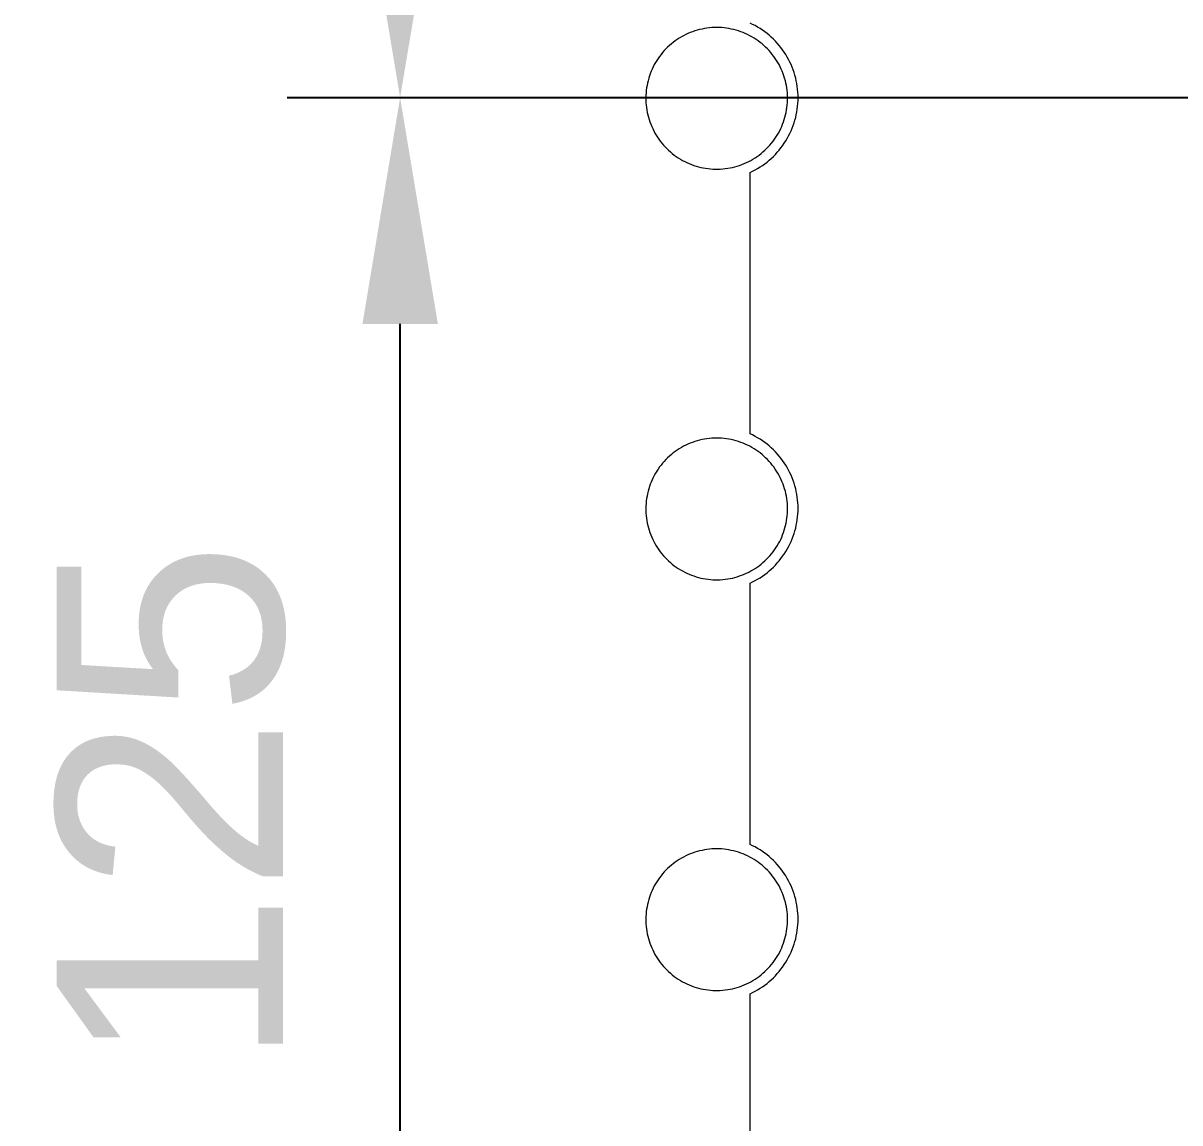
# Model space of a CAD drawing. Header units: millimetres. Extents: x 8434 to 10928, y 788 to 2545.
# Drawn here: x 9113.3 to 9215.6, y 949.6 to 1046.9 of the extents above; entities that cross this region are included whole.
import ezdxf

# ---------------------------------------------------------------- set-up
doc = ezdxf.new("R2010")
doc.units = ezdxf.units.MM
doc.layers.add('ZANO_R', color=7, linetype='Continuous', lineweight=0)
doc.layers.add('ZANO_W', color=1, linetype='Continuous', lineweight=0)
doc.styles.get("Standard").update_dxf_attribs({"font": 'ARIALUNI.TTF'})
doc.dimstyles.new('pl i ang', dxfattribs={"dimtxt": 50, "dimasz": 50, "dimexe": 1.25, "dimexo": 0.625, "dimgap": 10, "dimtad": 1, "dimtoh": 1, "dimtxsty": 'Standard', "dimcen": 2.5, "dimclrd": 1, "dimclre": 1, "dimclrt": 1, "dimadec": 0, "dimazin": 0, "dimtfac": 1, "dimtmove": 0, "dimatfit": 3, "dimfxl": 1, "dimarcsym": 1})

# ---------------------------------------------------------------- blocks, each defined once
blk = doc.blocks.new('*D418')
at = {"layer": 'ZANO_W', "color": 1, "lineweight": -2}
for p, q in [((9232.57, 1040.28), (9136.62, 1040.28)), ((9146.62, 935.28), (9146.62, 1020.28)), ((9358.07, 915.28), (9136.62, 915.28))]:
    blk.add_line(p, q, dxfattribs=at)
at = {"layer": 'ZANO_W', "color": 1}
for points in [[(9149.96, 1020.28), (9143.29, 1020.28), (9146.62, 1040.28)], [(9143.29, 935.28), (9149.96, 935.28), (9146.62, 915.28)]]:
    blk.add_solid(points, dxfattribs=at)
at = {"layer": 'ZANO_W', "color": 1, "insert": (9126.4, 977.78), "char_height": 20, "attachment_point": 5, "rotation": 90}
blk.add_mtext('125', dxfattribs=at)
blk = doc.blocks.new('*D419')
at = {"layer": 'ZANO_W', "color": 1, "lineweight": -2}
for p, q in [((9357.57, 1165.28), (9136.62, 1165.28)), ((9146.62, 1060.28), (9146.62, 1145.28)), ((9232.57, 1040.28), (9136.62, 1040.28))]:
    blk.add_line(p, q, dxfattribs=at)
at = {"layer": 'ZANO_W', "color": 1}
for points in [[(9149.96, 1145.28), (9143.29, 1145.28), (9146.62, 1165.28)], [(9143.29, 1060.28), (9149.96, 1060.28), (9146.62, 1040.28)]]:
    blk.add_solid(points, dxfattribs=at)
at = {"layer": 'ZANO_W', "color": 1, "insert": (9126.4, 1102.78), "char_height": 20, "attachment_point": 5, "rotation": 90}
blk.add_mtext('125', dxfattribs=at)

msp = doc.modelspace()

# ---------------------------------------------------------------- linework, layer by layer
at = {"layer": 'ZANO_R'}
for p, q in [((9177.8, 1046.77), (9177.57, 1046.88)), ((9178.02, 1046.66), (9177.8, 1046.77)), ((9178.24, 1046.53), (9178.02, 1046.66)), ((9171.31, 1045.56), (9171.13, 1045.44)), ((9171.5, 1045.67), (9171.31, 1045.56)), ((9171.69, 1045.77), (9171.5, 1045.67)), ((9171.89, 1045.87), (9171.69, 1045.77)), ((9172.08, 1045.96), (9171.89, 1045.87)), ((9172.28, 1046.05), (9172.08, 1045.96)), ((9172.49, 1046.12), (9172.28, 1046.05)), ((9172.69, 1046.2), (9172.49, 1046.12)), ((9172.9, 1046.26), (9172.69, 1046.2)), ((9173.11, 1046.31), (9172.9, 1046.26)), ((9173.32, 1046.36), (9173.11, 1046.31)), ((9173.54, 1046.4), (9173.32, 1046.36)), ((9173.75, 1046.44), (9173.54, 1046.4)), ((9173.97, 1046.46), (9173.75, 1046.44)), ((9174.18, 1046.48), (9173.97, 1046.46)), ((9174.4, 1046.49), (9174.18, 1046.48)), ((9174.62, 1046.5), (9174.4, 1046.49)), ((9174.84, 1046.49), (9174.62, 1046.5)), ((9175.05, 1046.48), (9174.84, 1046.49)), ((9175.27, 1046.46), (9175.05, 1046.48)), ((9175.49, 1046.44), (9175.27, 1046.46)), ((9175.7, 1046.4), (9175.49, 1046.44)), ((9175.91, 1046.36), (9175.7, 1046.4)), ((9176.13, 1046.31), (9175.91, 1046.36)), ((9176.34, 1046.26), (9176.13, 1046.31)), ((9176.55, 1046.2), (9176.34, 1046.26)), ((9176.75, 1046.12), (9176.55, 1046.2)), ((9176.95, 1046.05), (9176.75, 1046.12)), ((9177.15, 1045.96), (9176.95, 1046.05)), ((9177.35, 1045.87), (9177.15, 1045.96)), ((9177.55, 1045.77), (9177.35, 1045.87)), ((9177.74, 1045.67), (9177.55, 1045.77)), ((9177.92, 1045.56), (9177.74, 1045.67)), ((9178.11, 1045.44), (9177.92, 1045.56)), ((9178.45, 1046.4), (9178.24, 1046.53)), ((9178.66, 1046.26), (9178.45, 1046.4)), ((9178.87, 1046.12), (9178.66, 1046.26)), ((9179.07, 1045.97), (9178.87, 1046.12)), ((9179.26, 1045.81), (9179.07, 1045.97)), ((9179.45, 1045.64), (9179.26, 1045.81)), ((9179.63, 1045.47), (9179.45, 1045.64)), ((9170.13, 1044.61), (9169.98, 1044.45)), ((9170.28, 1044.76), (9170.13, 1044.61)), ((9170.44, 1044.91), (9170.28, 1044.76)), ((9170.61, 1045.05), (9170.44, 1044.91)), ((9170.78, 1045.18), (9170.61, 1045.05)), ((9170.95, 1045.31), (9170.78, 1045.18)), ((9171.13, 1045.44), (9170.95, 1045.31)), ((9178.28, 1045.31), (9178.11, 1045.44)), ((9178.46, 1045.18), (9178.28, 1045.31)), ((9178.63, 1045.05), (9178.46, 1045.18)), ((9178.79, 1044.91), (9178.63, 1045.05)), ((9178.95, 1044.76), (9178.79, 1044.91)), ((9179.11, 1044.61), (9178.95, 1044.76)), ((9179.26, 1044.45), (9179.11, 1044.61)), ((9179.81, 1045.29), (9179.63, 1045.47)), ((9179.98, 1045.1), (9179.81, 1045.29)), ((9180.15, 1044.91), (9179.98, 1045.1)), ((9180.3, 1044.72), (9180.15, 1044.91)), ((9180.45, 1044.52), (9180.3, 1044.72)), ((9180.6, 1044.31), (9180.45, 1044.52)), ((9169.32, 1043.58), (9169.21, 1043.4)), ((9169.44, 1043.76), (9169.32, 1043.58)), ((9169.57, 1043.94), (9169.44, 1043.76)), ((9169.7, 1044.11), (9169.57, 1043.94)), ((9169.84, 1044.28), (9169.7, 1044.11)), ((9169.98, 1044.45), (9169.84, 1044.28)), ((9179.4, 1044.28), (9179.26, 1044.45)), ((9179.54, 1044.11), (9179.4, 1044.28)), ((9179.67, 1043.94), (9179.54, 1044.11)), ((9179.8, 1043.76), (9179.67, 1043.94)), ((9179.91, 1043.58), (9179.8, 1043.76)), ((9180.03, 1043.4), (9179.91, 1043.58)), ((9180.73, 1044.1), (9180.6, 1044.31)), ((9180.86, 1043.88), (9180.73, 1044.1)), ((9180.98, 1043.66), (9180.86, 1043.88)), ((9181.1, 1043.44), (9180.98, 1043.66)), ((9168.82, 1042.62), (9168.74, 1042.41)), ((9168.91, 1042.82), (9168.82, 1042.62)), ((9169, 1043.01), (9168.91, 1042.82)), ((9169.1, 1043.21), (9169, 1043.01)), ((9169.21, 1043.4), (9169.1, 1043.21)), ((9180.13, 1043.21), (9180.03, 1043.4)), ((9180.23, 1043.01), (9180.13, 1043.21)), ((9180.33, 1042.82), (9180.23, 1043.01)), ((9180.41, 1042.62), (9180.33, 1042.82)), ((9180.49, 1042.41), (9180.41, 1042.62)), ((9181.2, 1043.21), (9181.1, 1043.44)), ((9181.3, 1042.98), (9181.2, 1043.21)), ((9181.39, 1042.74), (9181.3, 1042.98)), ((9181.47, 1042.51), (9181.39, 1042.74)), ((9181.54, 1042.27), (9181.47, 1042.51)), ((9168.5, 1041.58), (9168.46, 1041.37)), ((9168.55, 1041.79), (9168.5, 1041.58)), ((9168.61, 1042), (9168.55, 1041.79)), ((9168.67, 1042.21), (9168.61, 1042)), ((9168.74, 1042.41), (9168.67, 1042.21)), ((9180.57, 1042.21), (9180.49, 1042.41)), ((9180.63, 1042), (9180.57, 1042.21)), ((9180.69, 1041.79), (9180.63, 1042)), ((9180.74, 1041.58), (9180.69, 1041.79)), ((9180.78, 1041.37), (9180.74, 1041.58)), ((9181.61, 1042.02), (9181.54, 1042.27)), ((9181.66, 1041.78), (9181.61, 1042.02)), ((9181.71, 1041.53), (9181.66, 1041.78)), ((9181.75, 1041.28), (9181.71, 1041.53)), ((9168.36, 1040.5), (9168.35, 1040.29)), ((9168.37, 1040.72), (9168.36, 1040.5)), ((9168.39, 1040.94), (9168.37, 1040.72)), ((9168.42, 1041.15), (9168.39, 1040.94)), ((9168.46, 1041.37), (9168.42, 1041.15)), ((9180.82, 1041.15), (9180.78, 1041.37)), ((9180.85, 1040.94), (9180.82, 1041.15)), ((9180.87, 1040.72), (9180.85, 1040.94)), ((9180.88, 1040.5), (9180.87, 1040.72)), ((9180.89, 1040.29), (9180.88, 1040.5)), ((9181.78, 1041.03), (9181.75, 1041.28)), ((9181.8, 1040.78), (9181.78, 1041.03)), ((9181.82, 1040.53), (9181.8, 1040.78)), ((9181.82, 1040.28), (9181.82, 1040.53)), ((9168.35, 1040.29), (9168.35, 1040.07)), ((9168.35, 1040.07), (9168.36, 1039.85)), ((9168.36, 1039.85), (9168.38, 1039.63)), ((9168.38, 1039.63), (9168.4, 1039.42)), ((9168.4, 1039.42), (9168.44, 1039.2)), ((9180.8, 1039.2), (9180.83, 1039.42)), ((9180.83, 1039.42), (9180.86, 1039.63)), ((9180.86, 1039.63), (9180.87, 1039.85)), ((9180.87, 1039.85), (9180.88, 1040.07)), ((9180.88, 1040.07), (9180.89, 1040.29)), ((9181.75, 1039.28), (9181.78, 1039.53)), ((9181.78, 1039.53), (9181.8, 1039.78)), ((9181.8, 1039.78), (9181.82, 1040.03)), ((9181.82, 1040.03), (9181.82, 1040.28)), ((9168.44, 1039.2), (9168.48, 1038.99)), ((9168.48, 1038.99), (9168.52, 1038.78)), ((9168.52, 1038.78), (9168.58, 1038.57)), ((9168.58, 1038.57), (9168.64, 1038.36)), ((9180.6, 1038.36), (9180.66, 1038.57)), ((9180.66, 1038.57), (9180.71, 1038.78)), ((9180.71, 1038.78), (9180.76, 1038.99)), ((9180.76, 1038.99), (9180.8, 1039.2)), ((9181.54, 1038.29), (9181.61, 1038.54)), ((9181.61, 1038.54), (9181.66, 1038.78)), ((9181.66, 1038.78), (9181.71, 1039.03)), ((9181.71, 1039.03), (9181.75, 1039.28)), ((9168.64, 1038.36), (9168.71, 1038.15)), ((9168.71, 1038.15), (9168.78, 1037.95)), ((9168.78, 1037.95), (9168.87, 1037.75)), ((9168.87, 1037.75), (9168.96, 1037.55)), ((9168.96, 1037.55), (9169.05, 1037.35)), ((9169.05, 1037.35), (9169.16, 1037.16)), ((9180.08, 1037.16), (9180.19, 1037.35)), ((9180.19, 1037.35), (9180.28, 1037.55)), ((9180.28, 1037.55), (9180.37, 1037.75)), ((9180.37, 1037.75), (9180.45, 1037.95)), ((9180.45, 1037.95), (9180.53, 1038.15)), ((9180.53, 1038.15), (9180.6, 1038.36)), ((9181.1, 1037.12), (9181.2, 1037.35)), ((9181.2, 1037.35), (9181.3, 1037.58)), ((9181.3, 1037.58), (9181.39, 1037.82)), ((9181.39, 1037.82), (9181.47, 1038.05)), ((9181.47, 1038.05), (9181.54, 1038.29)), ((9169.16, 1037.16), (9169.27, 1036.97)), ((9169.27, 1036.97), (9169.38, 1036.79)), ((9169.38, 1036.79), (9169.5, 1036.61)), ((9169.5, 1036.61), (9169.63, 1036.43)), ((9169.63, 1036.43), (9169.77, 1036.26)), ((9179.47, 1036.26), (9179.6, 1036.43)), ((9179.6, 1036.43), (9179.73, 1036.61)), ((9179.73, 1036.61), (9179.86, 1036.79)), ((9179.86, 1036.79), (9179.97, 1036.97)), ((9179.97, 1036.97), (9180.08, 1037.16)), ((9180.6, 1036.25), (9180.73, 1036.46)), ((9180.73, 1036.46), (9180.86, 1036.68)), ((9180.86, 1036.68), (9180.98, 1036.9)), ((9180.98, 1036.9), (9181.1, 1037.12)), ((9169.77, 1036.26), (9169.91, 1036.1)), ((9169.91, 1036.1), (9170.05, 1035.94)), ((9170.05, 1035.94), (9170.21, 1035.78)), ((9170.21, 1035.78), (9170.36, 1035.63)), ((9170.36, 1035.63), (9170.53, 1035.49)), ((9170.53, 1035.49), (9170.69, 1035.35)), ((9170.69, 1035.35), (9170.87, 1035.21)), ((9178.37, 1035.21), (9178.54, 1035.35)), ((9178.54, 1035.35), (9178.71, 1035.49)), ((9178.71, 1035.49), (9178.87, 1035.63)), ((9178.87, 1035.63), (9179.03, 1035.78)), ((9179.03, 1035.78), (9179.18, 1035.94)), ((9179.18, 1035.94), (9179.33, 1036.1)), ((9179.33, 1036.1), (9179.47, 1036.26)), ((9179.81, 1035.27), (9179.98, 1035.46)), ((9179.98, 1035.46), (9180.15, 1035.65)), ((9180.15, 1035.65), (9180.3, 1035.84)), ((9180.3, 1035.84), (9180.45, 1036.04)), ((9180.45, 1036.04), (9180.6, 1036.25)), ((9170.87, 1035.21), (9171.04, 1035.09)), ((9171.04, 1035.09), (9171.22, 1034.96)), ((9171.22, 1034.96), (9171.41, 1034.85)), ((9171.41, 1034.85), (9171.6, 1034.74)), ((9171.6, 1034.74), (9171.79, 1034.64)), ((9171.79, 1034.64), (9171.98, 1034.55)), ((9171.98, 1034.55), (9172.18, 1034.46)), ((9172.18, 1034.46), (9172.38, 1034.38)), ((9172.38, 1034.38), (9172.59, 1034.3)), ((9172.59, 1034.3), (9172.8, 1034.24)), ((9176.44, 1034.24), (9176.65, 1034.3)), ((9176.65, 1034.3), (9176.85, 1034.38)), ((9176.85, 1034.38), (9177.05, 1034.46)), ((9177.05, 1034.46), (9177.25, 1034.55)), ((9177.25, 1034.55), (9177.45, 1034.64)), ((9177.45, 1034.64), (9177.64, 1034.74)), ((9177.64, 1034.74), (9177.83, 1034.85)), ((9177.83, 1034.85), (9178.02, 1034.96)), ((9178.02, 1034.96), (9178.2, 1035.09)), ((9178.2, 1035.09), (9178.37, 1035.21)), ((9178.45, 1034.16), (9178.66, 1034.3)), ((9178.66, 1034.3), (9178.87, 1034.44)), ((9178.87, 1034.44), (9179.07, 1034.59)), ((9179.07, 1034.59), (9179.26, 1034.75)), ((9179.26, 1034.75), (9179.45, 1034.92)), ((9179.45, 1034.92), (9179.63, 1035.09)), ((9179.63, 1035.09), (9179.81, 1035.27)), ((9172.8, 1034.24), (9173.01, 1034.18)), ((9173.01, 1034.18), (9173.22, 1034.12)), ((9173.22, 1034.12), (9173.43, 1034.08)), ((9173.43, 1034.08), (9173.64, 1034.04)), ((9173.64, 1034.04), (9173.86, 1034.01)), ((9173.86, 1034.01), (9174.08, 1033.99)), ((9174.08, 1033.99), (9174.29, 1033.97)), ((9174.29, 1033.97), (9174.51, 1033.97)), ((9174.51, 1033.97), (9174.73, 1033.97)), ((9174.73, 1033.97), (9174.94, 1033.97)), ((9174.94, 1033.97), (9175.16, 1033.99)), ((9175.16, 1033.99), (9175.38, 1034.01)), ((9175.38, 1034.01), (9175.59, 1034.04)), ((9175.59, 1034.04), (9175.81, 1034.08)), ((9175.81, 1034.08), (9176.02, 1034.12)), ((9176.02, 1034.12), (9176.23, 1034.18)), ((9176.23, 1034.18), (9176.44, 1034.24)), ((9177.57, 1033.68), (9177.8, 1033.79)), ((9177.57, 1010.56), (9177.57, 1033.68)), ((9177.8, 1033.79), (9178.02, 1033.9)), ((9178.02, 1033.9), (9178.24, 1034.03)), ((9178.24, 1034.03), (9178.45, 1034.16)), ((9172.49, 1009.8), (9172.28, 1009.72)), ((9172.69, 1009.87), (9172.49, 1009.8)), ((9172.9, 1009.93), (9172.69, 1009.87)), ((9173.11, 1009.99), (9172.9, 1009.93)), ((9173.32, 1010.04), (9173.11, 1009.99)), ((9173.54, 1010.08), (9173.32, 1010.04)), ((9173.75, 1010.11), (9173.54, 1010.08)), ((9173.97, 1010.14), (9173.75, 1010.11)), ((9174.18, 1010.16), (9173.97, 1010.14)), ((9174.4, 1010.17), (9174.18, 1010.16)), ((9174.62, 1010.17), (9174.4, 1010.17)), ((9174.84, 1010.17), (9174.62, 1010.17)), ((9175.05, 1010.16), (9174.84, 1010.17)), ((9175.27, 1010.14), (9175.05, 1010.16)), ((9175.49, 1010.11), (9175.27, 1010.14)), ((9175.7, 1010.08), (9175.49, 1010.11)), ((9175.91, 1010.04), (9175.7, 1010.08)), ((9176.13, 1009.99), (9175.91, 1010.04)), ((9176.34, 1009.93), (9176.13, 1009.99)), ((9176.55, 1009.87), (9176.34, 1009.93)), ((9176.75, 1009.8), (9176.55, 1009.87)), ((9176.95, 1009.72), (9176.75, 1009.8)), ((9177.8, 1010.45), (9177.57, 1010.56)), ((9178.02, 1010.33), (9177.8, 1010.45)), ((9178.24, 1010.21), (9178.02, 1010.33)), ((9178.45, 1010.08), (9178.24, 1010.21)), ((9178.66, 1009.94), (9178.45, 1010.08)), ((9178.87, 1009.79), (9178.66, 1009.94)), ((9179.07, 1009.64), (9178.87, 1009.79)), ((9170.61, 1008.72), (9170.44, 1008.58)), ((9170.78, 1008.86), (9170.61, 1008.72)), ((9170.95, 1008.99), (9170.78, 1008.86)), ((9171.13, 1009.11), (9170.95, 1008.99)), ((9171.31, 1009.23), (9171.13, 1009.11)), ((9171.5, 1009.34), (9171.31, 1009.23)), ((9171.69, 1009.45), (9171.5, 1009.34)), ((9171.89, 1009.55), (9171.69, 1009.45)), ((9172.08, 1009.64), (9171.89, 1009.55)), ((9172.28, 1009.72), (9172.08, 1009.64)), ((9177.15, 1009.64), (9176.95, 1009.72)), ((9177.35, 1009.55), (9177.15, 1009.64)), ((9177.55, 1009.45), (9177.35, 1009.55)), ((9177.74, 1009.34), (9177.55, 1009.45)), ((9177.92, 1009.23), (9177.74, 1009.34)), ((9178.11, 1009.11), (9177.92, 1009.23)), ((9178.28, 1008.99), (9178.11, 1009.11)), ((9178.46, 1008.86), (9178.28, 1008.99)), ((9178.63, 1008.72), (9178.46, 1008.86)), ((9178.79, 1008.58), (9178.63, 1008.72)), ((9179.26, 1009.48), (9179.07, 1009.64)), ((9179.45, 1009.32), (9179.26, 1009.48)), ((9179.63, 1009.14), (9179.45, 1009.32)), ((9179.81, 1008.96), (9179.63, 1009.14)), ((9179.98, 1008.78), (9179.81, 1008.96)), ((9180.15, 1008.59), (9179.98, 1008.78)), ((9169.7, 1007.79), (9169.57, 1007.62)), ((9169.84, 1007.96), (9169.7, 1007.79)), ((9169.98, 1008.12), (9169.84, 1007.96)), ((9170.13, 1008.28), (9169.98, 1008.12)), ((9170.28, 1008.43), (9170.13, 1008.28)), ((9170.44, 1008.58), (9170.28, 1008.43)), ((9178.95, 1008.43), (9178.79, 1008.58)), ((9179.11, 1008.28), (9178.95, 1008.43)), ((9179.26, 1008.12), (9179.11, 1008.28)), ((9179.4, 1007.96), (9179.26, 1008.12)), ((9179.54, 1007.79), (9179.4, 1007.96)), ((9179.67, 1007.62), (9179.54, 1007.79)), ((9180.3, 1008.39), (9180.15, 1008.59)), ((9180.45, 1008.19), (9180.3, 1008.39)), ((9180.6, 1007.99), (9180.45, 1008.19)), ((9180.73, 1007.77), (9180.6, 1007.99)), ((9180.86, 1007.56), (9180.73, 1007.77)), ((9169, 1006.69), (9168.91, 1006.49)), ((9169.1, 1006.88), (9169, 1006.69)), ((9169.21, 1007.07), (9169.1, 1006.88)), ((9169.32, 1007.26), (9169.21, 1007.07)), ((9169.44, 1007.44), (9169.32, 1007.26)), ((9169.57, 1007.62), (9169.44, 1007.44)), ((9179.8, 1007.44), (9179.67, 1007.62)), ((9179.91, 1007.26), (9179.8, 1007.44)), ((9180.03, 1007.07), (9179.91, 1007.26)), ((9180.13, 1006.88), (9180.03, 1007.07)), ((9180.23, 1006.69), (9180.13, 1006.88)), ((9180.33, 1006.49), (9180.23, 1006.69)), ((9180.98, 1007.34), (9180.86, 1007.56)), ((9181.1, 1007.11), (9180.98, 1007.34)), ((9181.2, 1006.89), (9181.1, 1007.11)), ((9181.3, 1006.65), (9181.2, 1006.89)), ((9168.61, 1005.68), (9168.55, 1005.47)), ((9168.67, 1005.88), (9168.61, 1005.68)), ((9168.74, 1006.09), (9168.67, 1005.88)), ((9168.82, 1006.29), (9168.74, 1006.09)), ((9168.91, 1006.49), (9168.82, 1006.29)), ((9180.41, 1006.29), (9180.33, 1006.49)), ((9180.49, 1006.09), (9180.41, 1006.29)), ((9180.57, 1005.88), (9180.49, 1006.09)), ((9180.63, 1005.68), (9180.57, 1005.88)), ((9180.69, 1005.47), (9180.63, 1005.68)), ((9181.39, 1006.42), (9181.3, 1006.65)), ((9181.47, 1006.18), (9181.39, 1006.42)), ((9181.54, 1005.94), (9181.47, 1006.18)), ((9181.61, 1005.7), (9181.54, 1005.94)), ((9181.66, 1005.45), (9181.61, 1005.7)), ((9168.39, 1004.61), (9168.37, 1004.4)), ((9168.42, 1004.83), (9168.39, 1004.61)), ((9168.46, 1005.04), (9168.42, 1004.83)), ((9168.5, 1005.26), (9168.46, 1005.04)), ((9168.55, 1005.47), (9168.5, 1005.26)), ((9180.74, 1005.26), (9180.69, 1005.47)), ((9180.78, 1005.04), (9180.74, 1005.26)), ((9180.82, 1004.83), (9180.78, 1005.04)), ((9180.85, 1004.61), (9180.82, 1004.83)), ((9180.87, 1004.4), (9180.85, 1004.61)), ((9181.71, 1005.21), (9181.66, 1005.45)), ((9181.75, 1004.96), (9181.71, 1005.21)), ((9181.78, 1004.71), (9181.75, 1004.96)), ((9181.8, 1004.46), (9181.78, 1004.71)), ((9168.36, 1004.18), (9168.35, 1003.96)), ((9168.35, 1003.96), (9168.35, 1003.74)), ((9168.35, 1003.74), (9168.36, 1003.53)), ((9168.37, 1004.4), (9168.36, 1004.18)), ((9180.88, 1004.18), (9180.87, 1004.4)), ((9180.87, 1003.53), (9180.88, 1003.74)), ((9180.89, 1003.96), (9180.88, 1004.18)), ((9180.88, 1003.74), (9180.89, 1003.96)), ((9181.82, 1004.21), (9181.8, 1004.46)), ((9181.8, 1003.45), (9181.82, 1003.7)), ((9181.82, 1003.95), (9181.82, 1004.21)), ((9181.82, 1003.7), (9181.82, 1003.95)), ((9168.36, 1003.53), (9168.38, 1003.31)), ((9168.38, 1003.31), (9168.4, 1003.09)), ((9168.4, 1003.09), (9168.44, 1002.88)), ((9168.44, 1002.88), (9168.48, 1002.66)), ((9168.48, 1002.66), (9168.52, 1002.45)), ((9180.71, 1002.45), (9180.76, 1002.66)), ((9180.76, 1002.66), (9180.8, 1002.88)), ((9180.8, 1002.88), (9180.83, 1003.09)), ((9180.83, 1003.09), (9180.86, 1003.31)), ((9180.86, 1003.31), (9180.87, 1003.53)), ((9181.66, 1002.46), (9181.71, 1002.7)), ((9181.71, 1002.7), (9181.75, 1002.95)), ((9181.75, 1002.95), (9181.78, 1003.2)), ((9181.78, 1003.2), (9181.8, 1003.45)), ((9168.52, 1002.45), (9168.58, 1002.24)), ((9168.58, 1002.24), (9168.64, 1002.03)), ((9168.64, 1002.03), (9168.71, 1001.83)), ((9168.71, 1001.83), (9168.78, 1001.62)), ((9168.78, 1001.62), (9168.87, 1001.42)), ((9180.37, 1001.42), (9180.45, 1001.62)), ((9180.45, 1001.62), (9180.53, 1001.83)), ((9180.53, 1001.83), (9180.6, 1002.03)), ((9180.6, 1002.03), (9180.66, 1002.24)), ((9180.66, 1002.24), (9180.71, 1002.45)), ((9181.39, 1001.49), (9181.47, 1001.73)), ((9181.47, 1001.73), (9181.54, 1001.97)), ((9181.54, 1001.97), (9181.61, 1002.21)), ((9181.61, 1002.21), (9181.66, 1002.46)), ((9168.87, 1001.42), (9168.96, 1001.22)), ((9168.96, 1001.22), (9169.05, 1001.03)), ((9169.05, 1001.03), (9169.16, 1000.84)), ((9169.16, 1000.84), (9169.27, 1000.65)), ((9169.27, 1000.65), (9169.38, 1000.46)), ((9179.86, 1000.46), (9179.97, 1000.65)), ((9179.97, 1000.65), (9180.08, 1000.84)), ((9180.08, 1000.84), (9180.19, 1001.03)), ((9180.19, 1001.03), (9180.28, 1001.22)), ((9180.28, 1001.22), (9180.37, 1001.42)), ((9180.86, 1000.35), (9180.98, 1000.57)), ((9180.98, 1000.57), (9181.1, 1000.8)), ((9181.1, 1000.8), (9181.2, 1001.02)), ((9181.2, 1001.02), (9181.3, 1001.26)), ((9181.3, 1001.26), (9181.39, 1001.49)), ((9169.38, 1000.46), (9169.5, 1000.28)), ((9169.5, 1000.28), (9169.63, 1000.11)), ((9169.63, 1000.11), (9169.77, 999.94)), ((9169.77, 999.94), (9169.91, 999.77)), ((9169.91, 999.77), (9170.05, 999.61)), ((9170.05, 999.61), (9170.21, 999.46)), ((9179.03, 999.46), (9179.18, 999.61)), ((9179.18, 999.61), (9179.33, 999.77)), ((9179.33, 999.77), (9179.47, 999.94)), ((9179.47, 999.94), (9179.6, 1000.11)), ((9179.6, 1000.11), (9179.73, 1000.28)), ((9179.73, 1000.28), (9179.86, 1000.46)), ((9180.15, 999.32), (9180.3, 999.52)), ((9180.3, 999.52), (9180.45, 999.72)), ((9180.45, 999.72), (9180.6, 999.92)), ((9180.6, 999.92), (9180.73, 1000.14)), ((9180.73, 1000.14), (9180.86, 1000.35)), ((9170.21, 999.46), (9170.36, 999.31)), ((9170.36, 999.31), (9170.53, 999.16)), ((9170.53, 999.16), (9170.69, 999.02)), ((9170.69, 999.02), (9170.87, 998.89)), ((9170.87, 998.89), (9171.04, 998.76)), ((9171.04, 998.76), (9171.22, 998.64)), ((9171.22, 998.64), (9171.41, 998.52)), ((9171.41, 998.52), (9171.6, 998.42)), ((9177.64, 998.42), (9177.83, 998.52)), ((9177.83, 998.52), (9178.02, 998.64)), ((9178.02, 998.64), (9178.2, 998.76)), ((9178.2, 998.76), (9178.37, 998.89)), ((9178.37, 998.89), (9178.54, 999.02)), ((9178.54, 999.02), (9178.71, 999.16)), ((9178.71, 999.16), (9178.87, 999.31)), ((9178.87, 999.31), (9179.03, 999.46)), ((9179.26, 998.43), (9179.45, 998.59)), ((9179.45, 998.59), (9179.63, 998.77)), ((9179.63, 998.77), (9179.81, 998.95)), ((9179.81, 998.95), (9179.98, 999.13)), ((9179.98, 999.13), (9180.15, 999.32)), ((9171.6, 998.42), (9171.79, 998.32)), ((9171.79, 998.32), (9171.98, 998.22)), ((9171.98, 998.22), (9172.18, 998.13)), ((9172.18, 998.13), (9172.38, 998.05)), ((9172.38, 998.05), (9172.59, 997.98)), ((9172.59, 997.98), (9172.8, 997.91)), ((9172.8, 997.91), (9173.01, 997.85)), ((9173.01, 997.85), (9173.22, 997.8)), ((9173.22, 997.8), (9173.43, 997.75)), ((9173.43, 997.75), (9173.64, 997.72)), ((9173.64, 997.72), (9173.86, 997.69)), ((9173.86, 997.69), (9174.08, 997.66)), ((9174.08, 997.66), (9174.29, 997.65)), ((9174.29, 997.65), (9174.51, 997.64)), ((9174.51, 997.64), (9174.73, 997.64)), ((9174.73, 997.64), (9174.94, 997.65)), ((9174.94, 997.65), (9175.16, 997.66)), ((9175.16, 997.66), (9175.38, 997.69)), ((9175.38, 997.69), (9175.59, 997.72)), ((9175.59, 997.72), (9175.81, 997.75)), ((9175.81, 997.75), (9176.02, 997.8)), ((9176.02, 997.8), (9176.23, 997.85)), ((9176.23, 997.85), (9176.44, 997.91)), ((9176.44, 997.91), (9176.65, 997.98)), ((9176.65, 997.98), (9176.85, 998.05)), ((9176.85, 998.05), (9177.05, 998.13)), ((9177.05, 998.13), (9177.25, 998.22)), ((9177.25, 998.22), (9177.45, 998.32)), ((9177.45, 998.32), (9177.64, 998.42)), ((9177.57, 997.35), (9177.8, 997.46)), ((9177.8, 997.46), (9178.02, 997.58)), ((9178.02, 997.58), (9178.24, 997.7)), ((9178.24, 997.7), (9178.45, 997.83)), ((9178.45, 997.83), (9178.66, 997.97)), ((9178.66, 997.97), (9178.87, 998.12)), ((9178.87, 998.12), (9179.07, 998.27)), ((9179.07, 998.27), (9179.26, 998.43)), ((9177.57, 974.23), (9177.57, 997.35)), ((9177.8, 974.12), (9177.57, 974.23)), ((9178.02, 974.01), (9177.8, 974.12)), ((9178.24, 973.88), (9178.02, 974.01)), ((9171.31, 972.91), (9171.13, 972.79)), ((9171.5, 973.02), (9171.31, 972.91)), ((9171.69, 973.12), (9171.5, 973.02)), ((9171.89, 973.22), (9171.69, 973.12)), ((9172.08, 973.31), (9171.89, 973.22)), ((9172.28, 973.4), (9172.08, 973.31)), ((9172.49, 973.47), (9172.28, 973.4)), ((9172.69, 973.54), (9172.49, 973.47)), ((9172.9, 973.61), (9172.69, 973.54)), ((9173.11, 973.66), (9172.9, 973.61)), ((9173.32, 973.71), (9173.11, 973.66)), ((9173.54, 973.75), (9173.32, 973.71)), ((9173.75, 973.79), (9173.54, 973.75)), ((9173.97, 973.81), (9173.75, 973.79)), ((9174.18, 973.83), (9173.97, 973.81)), ((9174.4, 973.84), (9174.18, 973.83)), ((9174.62, 973.85), (9174.4, 973.84)), ((9174.84, 973.84), (9174.62, 973.85)), ((9175.05, 973.83), (9174.84, 973.84)), ((9175.27, 973.81), (9175.05, 973.83)), ((9175.49, 973.79), (9175.27, 973.81)), ((9175.7, 973.75), (9175.49, 973.79)), ((9175.91, 973.71), (9175.7, 973.75)), ((9176.13, 973.66), (9175.91, 973.71)), ((9176.34, 973.61), (9176.13, 973.66)), ((9176.55, 973.54), (9176.34, 973.61)), ((9176.75, 973.47), (9176.55, 973.54)), ((9176.95, 973.4), (9176.75, 973.47)), ((9177.15, 973.31), (9176.95, 973.4)), ((9177.35, 973.22), (9177.15, 973.31)), ((9177.55, 973.12), (9177.35, 973.22)), ((9177.74, 973.02), (9177.55, 973.12)), ((9177.92, 972.91), (9177.74, 973.02)), ((9178.11, 972.79), (9177.92, 972.91)), ((9178.45, 973.75), (9178.24, 973.88)), ((9178.66, 973.61), (9178.45, 973.75)), ((9178.87, 973.47), (9178.66, 973.61)), ((9179.07, 973.32), (9178.87, 973.47)), ((9179.26, 973.16), (9179.07, 973.32)), ((9179.45, 972.99), (9179.26, 973.16)), ((9179.63, 972.82), (9179.45, 972.99)), ((9170.13, 971.95), (9169.98, 971.8)), ((9170.28, 972.11), (9170.13, 971.95)), ((9170.44, 972.26), (9170.28, 972.11)), ((9170.61, 972.4), (9170.44, 972.26)), ((9170.78, 972.53), (9170.61, 972.4)), ((9170.95, 972.66), (9170.78, 972.53)), ((9171.13, 972.79), (9170.95, 972.66)), ((9178.28, 972.66), (9178.11, 972.79)), ((9178.46, 972.53), (9178.28, 972.66)), ((9178.63, 972.4), (9178.46, 972.53)), ((9178.79, 972.26), (9178.63, 972.4)), ((9178.95, 972.11), (9178.79, 972.26)), ((9179.11, 971.95), (9178.95, 972.11)), ((9179.26, 971.8), (9179.11, 971.95)), ((9179.81, 972.64), (9179.63, 972.82)), ((9179.98, 972.45), (9179.81, 972.64)), ((9180.15, 972.26), (9179.98, 972.45)), ((9180.3, 972.07), (9180.15, 972.26)), ((9180.45, 971.87), (9180.3, 972.07)), ((9169.32, 970.93), (9169.21, 970.75)), ((9169.44, 971.11), (9169.32, 970.93)), ((9169.57, 971.29), (9169.44, 971.11)), ((9169.7, 971.46), (9169.57, 971.29)), ((9169.84, 971.63), (9169.7, 971.46)), ((9169.98, 971.8), (9169.84, 971.63)), ((9179.4, 971.63), (9179.26, 971.8)), ((9179.54, 971.46), (9179.4, 971.63)), ((9179.67, 971.29), (9179.54, 971.46)), ((9179.8, 971.11), (9179.67, 971.29)), ((9179.91, 970.93), (9179.8, 971.11)), ((9180.03, 970.75), (9179.91, 970.93)), ((9180.6, 971.66), (9180.45, 971.87)), ((9180.73, 971.45), (9180.6, 971.66)), ((9180.86, 971.23), (9180.73, 971.45)), ((9180.98, 971.01), (9180.86, 971.23)), ((9181.1, 970.79), (9180.98, 971.01)), ((9168.82, 969.97), (9168.74, 969.76)), ((9168.91, 970.17), (9168.82, 969.97)), ((9169, 970.36), (9168.91, 970.17)), ((9169.1, 970.56), (9169, 970.36)), ((9169.21, 970.75), (9169.1, 970.56)), ((9180.13, 970.56), (9180.03, 970.75)), ((9180.23, 970.36), (9180.13, 970.56)), ((9180.33, 970.17), (9180.23, 970.36)), ((9180.41, 969.97), (9180.33, 970.17)), ((9180.49, 969.76), (9180.41, 969.97)), ((9181.2, 970.56), (9181.1, 970.79)), ((9181.3, 970.33), (9181.2, 970.56)), ((9181.39, 970.09), (9181.3, 970.33)), ((9181.47, 969.86), (9181.39, 970.09)), ((9181.54, 969.62), (9181.47, 969.86)), ((9168.5, 968.93), (9168.46, 968.72)), ((9168.55, 969.14), (9168.5, 968.93)), ((9168.61, 969.35), (9168.55, 969.14)), ((9168.67, 969.56), (9168.61, 969.35)), ((9168.74, 969.76), (9168.67, 969.56)), ((9180.57, 969.56), (9180.49, 969.76)), ((9180.63, 969.35), (9180.57, 969.56)), ((9180.69, 969.14), (9180.63, 969.35)), ((9180.74, 968.93), (9180.69, 969.14)), ((9180.78, 968.72), (9180.74, 968.93)), ((9181.61, 969.37), (9181.54, 969.62)), ((9181.66, 969.13), (9181.61, 969.37)), ((9181.71, 968.88), (9181.66, 969.13)), ((9181.75, 968.63), (9181.71, 968.88)), ((9168.36, 967.85), (9168.35, 967.64)), ((9168.37, 968.07), (9168.36, 967.85)), ((9168.39, 968.29), (9168.37, 968.07)), ((9168.42, 968.5), (9168.39, 968.29)), ((9168.46, 968.72), (9168.42, 968.5)), ((9180.82, 968.5), (9180.78, 968.72)), ((9180.85, 968.29), (9180.82, 968.5)), ((9180.87, 968.07), (9180.85, 968.29)), ((9180.88, 967.85), (9180.87, 968.07)), ((9180.89, 967.64), (9180.88, 967.85)), ((9181.78, 968.38), (9181.75, 968.63)), ((9181.8, 968.13), (9181.78, 968.38)), ((9181.82, 967.88), (9181.8, 968.13)), ((9181.82, 967.63), (9181.82, 967.88)), ((9168.35, 967.64), (9168.35, 967.42)), ((9168.35, 967.42), (9168.36, 967.2)), ((9168.36, 967.2), (9168.38, 966.98)), ((9168.38, 966.98), (9168.4, 966.77)), ((9168.4, 966.77), (9168.44, 966.55)), ((9180.8, 966.55), (9180.83, 966.77)), ((9180.83, 966.77), (9180.86, 966.98)), ((9180.86, 966.98), (9180.87, 967.2)), ((9180.87, 967.2), (9180.88, 967.42)), ((9180.88, 967.42), (9180.89, 967.64)), ((9181.75, 966.63), (9181.78, 966.88)), ((9181.78, 966.88), (9181.8, 967.13)), ((9181.8, 967.13), (9181.82, 967.38)), ((9181.82, 967.38), (9181.82, 967.63)), ((9168.44, 966.55), (9168.48, 966.34)), ((9168.48, 966.34), (9168.52, 966.13)), ((9168.52, 966.13), (9168.58, 965.92)), ((9168.58, 965.92), (9168.64, 965.71)), ((9180.6, 965.71), (9180.66, 965.92)), ((9180.66, 965.92), (9180.71, 966.13)), ((9180.71, 966.13), (9180.76, 966.34)), ((9180.76, 966.34), (9180.8, 966.55)), ((9181.54, 965.64), (9181.61, 965.89)), ((9181.61, 965.89), (9181.66, 966.13)), ((9181.66, 966.13), (9181.71, 966.38)), ((9181.71, 966.38), (9181.75, 966.63)), ((9168.64, 965.71), (9168.71, 965.5)), ((9168.71, 965.5), (9168.78, 965.3)), ((9168.78, 965.3), (9168.87, 965.1)), ((9168.87, 965.1), (9168.96, 964.9)), ((9168.96, 964.9), (9169.05, 964.7)), ((9180.19, 964.7), (9180.28, 964.9)), ((9180.28, 964.9), (9180.37, 965.1)), ((9180.37, 965.1), (9180.45, 965.3)), ((9180.45, 965.3), (9180.53, 965.5)), ((9180.53, 965.5), (9180.6, 965.71)), ((9181.2, 964.7), (9181.3, 964.93)), ((9181.3, 964.93), (9181.39, 965.17)), ((9181.39, 965.17), (9181.47, 965.4)), ((9181.47, 965.4), (9181.54, 965.64)), ((9169.05, 964.7), (9169.16, 964.51)), ((9169.16, 964.51), (9169.27, 964.32)), ((9169.27, 964.32), (9169.38, 964.14)), ((9169.38, 964.14), (9169.5, 963.96)), ((9169.5, 963.96), (9169.63, 963.78)), ((9169.63, 963.78), (9169.77, 963.61)), ((9179.47, 963.61), (9179.6, 963.78)), ((9179.6, 963.78), (9179.73, 963.96)), ((9179.73, 963.96), (9179.86, 964.14)), ((9179.86, 964.14), (9179.97, 964.32)), ((9179.97, 964.32), (9180.08, 964.51)), ((9180.08, 964.51), (9180.19, 964.7)), ((9180.6, 963.6), (9180.73, 963.81)), ((9180.73, 963.81), (9180.86, 964.03)), ((9180.86, 964.03), (9180.98, 964.25)), ((9180.98, 964.25), (9181.1, 964.47)), ((9181.1, 964.47), (9181.2, 964.7)), ((9169.77, 963.61), (9169.91, 963.45)), ((9169.91, 963.45), (9170.05, 963.29)), ((9170.05, 963.29), (9170.21, 963.13)), ((9170.21, 963.13), (9170.36, 962.98)), ((9170.36, 962.98), (9170.53, 962.84)), ((9170.53, 962.84), (9170.69, 962.7)), ((9170.69, 962.7), (9170.87, 962.56)), ((9178.37, 962.56), (9178.54, 962.7)), ((9178.54, 962.7), (9178.71, 962.84)), ((9178.71, 962.84), (9178.87, 962.98)), ((9178.87, 962.98), (9179.03, 963.13)), ((9179.03, 963.13), (9179.18, 963.29)), ((9179.18, 963.29), (9179.33, 963.45)), ((9179.33, 963.45), (9179.47, 963.61)), ((9179.81, 962.62), (9179.98, 962.81)), ((9179.98, 962.81), (9180.15, 963)), ((9180.15, 963), (9180.3, 963.19)), ((9180.3, 963.19), (9180.45, 963.39)), ((9180.45, 963.39), (9180.6, 963.6)), ((9170.87, 962.56), (9171.04, 962.44)), ((9171.04, 962.44), (9171.22, 962.31)), ((9171.22, 962.31), (9171.41, 962.2)), ((9171.41, 962.2), (9171.6, 962.09)), ((9171.6, 962.09), (9171.79, 961.99)), ((9171.79, 961.99), (9171.98, 961.9)), ((9171.98, 961.9), (9172.18, 961.81)), ((9172.18, 961.81), (9172.38, 961.73)), ((9172.38, 961.73), (9172.59, 961.65)), ((9172.59, 961.65), (9172.8, 961.59)), ((9176.44, 961.59), (9176.65, 961.65)), ((9176.65, 961.65), (9176.85, 961.73)), ((9176.85, 961.73), (9177.05, 961.81)), ((9177.05, 961.81), (9177.25, 961.9)), ((9177.25, 961.9), (9177.45, 961.99)), ((9177.45, 961.99), (9177.64, 962.09)), ((9177.64, 962.09), (9177.83, 962.2)), ((9177.83, 962.2), (9178.02, 962.31)), ((9178.02, 962.31), (9178.2, 962.44)), ((9178.2, 962.44), (9178.37, 962.56)), ((9178.45, 961.51), (9178.66, 961.65)), ((9178.66, 961.65), (9178.87, 961.79)), ((9178.87, 961.79), (9179.07, 961.94)), ((9179.07, 961.94), (9179.26, 962.1)), ((9179.26, 962.1), (9179.45, 962.27)), ((9179.45, 962.27), (9179.63, 962.44)), ((9179.63, 962.44), (9179.81, 962.62)), ((9172.8, 961.59), (9173.01, 961.53)), ((9173.01, 961.53), (9173.22, 961.47)), ((9173.22, 961.47), (9173.43, 961.43)), ((9173.43, 961.43), (9173.64, 961.39)), ((9173.64, 961.39), (9173.86, 961.36)), ((9173.86, 961.36), (9174.08, 961.34)), ((9174.08, 961.34), (9174.29, 961.32)), ((9174.29, 961.32), (9174.51, 961.32)), ((9174.51, 961.32), (9174.73, 961.32)), ((9174.73, 961.32), (9174.94, 961.32)), ((9174.94, 961.32), (9175.16, 961.34)), ((9175.16, 961.34), (9175.38, 961.36)), ((9175.38, 961.36), (9175.59, 961.39)), ((9175.59, 961.39), (9175.81, 961.43)), ((9175.81, 961.43), (9176.02, 961.47)), ((9176.02, 961.47), (9176.23, 961.53)), ((9176.23, 961.53), (9176.44, 961.59)), ((9177.57, 961.03), (9177.8, 961.14)), ((9177.57, 937.9), (9177.57, 961.03)), ((9177.8, 961.14), (9178.02, 961.25)), ((9178.02, 961.25), (9178.24, 961.38)), ((9178.24, 961.38), (9178.45, 961.51))]:
    msp.add_line(p, q, dxfattribs=at)

# ---------------------------------------------------------------- dimensions: what is measured, and where the dimension line sits
at = {"layer": 'ZANO_W'}
for base, p1, p2, picture, middle in [((9146.62, 1165.28), (9242.57, 1040.28), (9367.57, 1165.28), '*D419', (9126.4, 1102.78)), ((9146.62, 1040.28), (9368.07, 915.28), (9242.57, 1040.28), '*D418', (9126.4, 977.78))]:
    dim = msp.add_linear_dim(base=base, p1=p1, p2=p2, angle=90, dimstyle='pl i ang', override={"dimtxt": 20, "dimasz": 20, "dimexe": 10, "dimexo": 10, "dimtoh": 0, "dimdec": 0, "dimtdec": 0, "dimtmove": 1}, dxfattribs=at)
    dim.commit()
    dim.dimension.update_dxf_attribs({"geometry": picture, "text_midpoint": middle})

doc.saveas('drawing.dxf')
